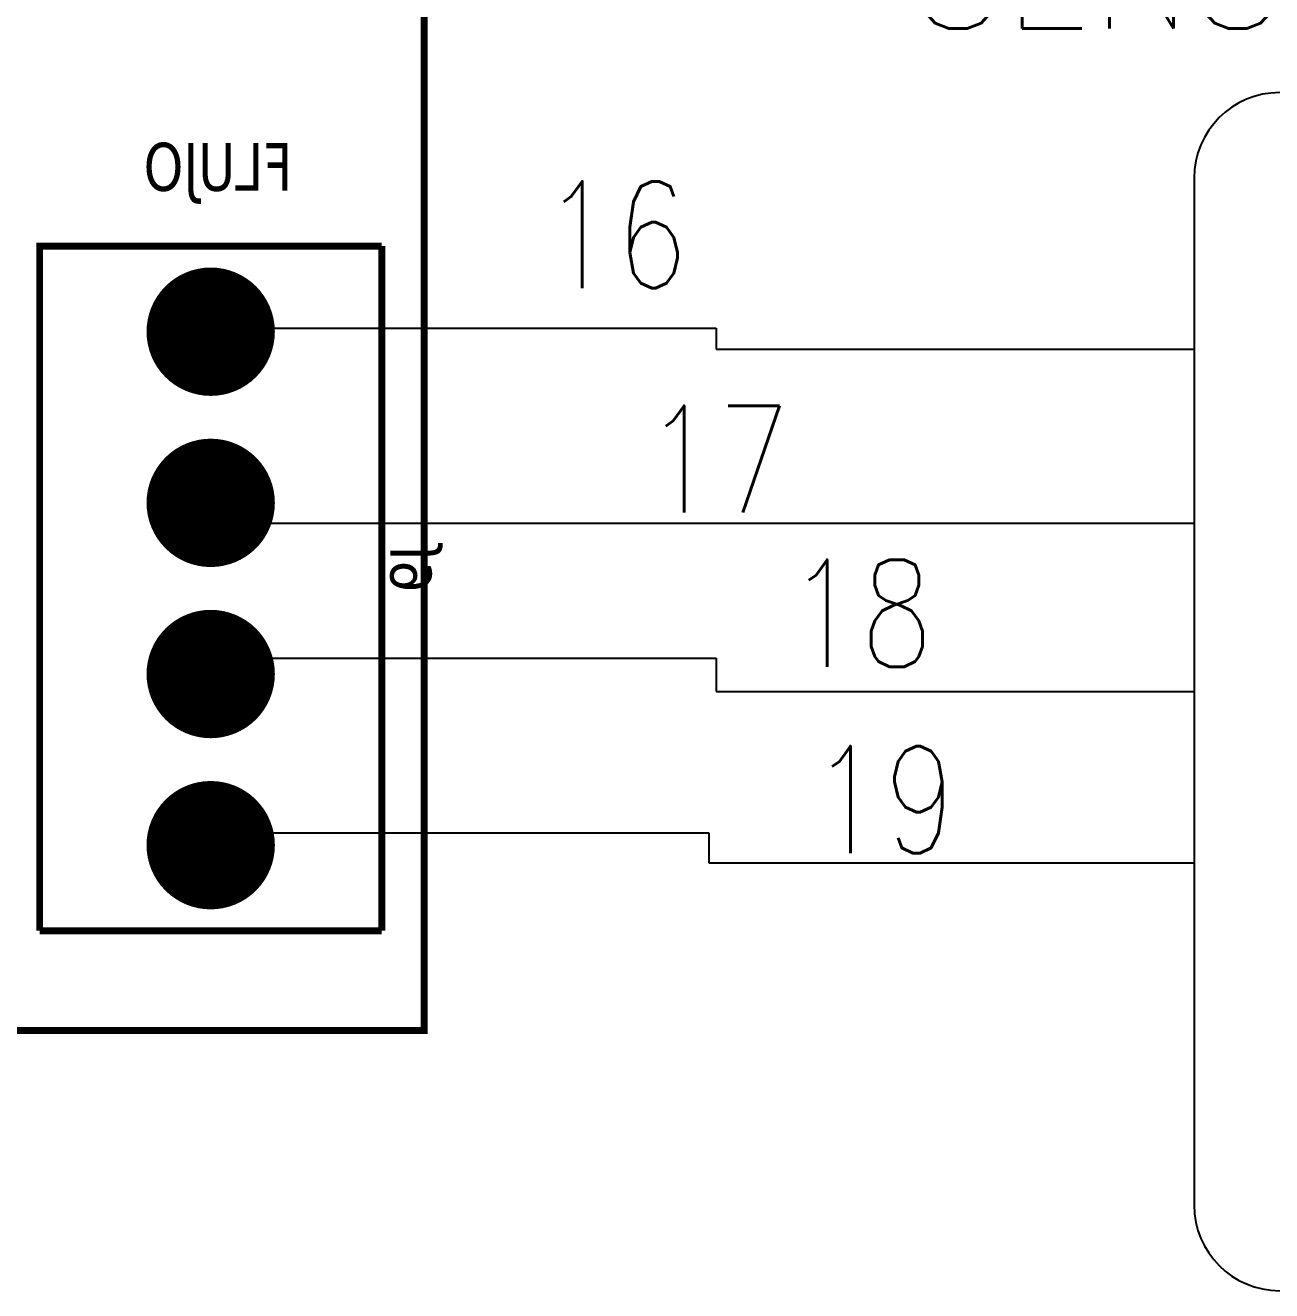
# Model space of a CAD drawing. Header units: millimetres. Extents: x 123.5 to 144.3, y 105.4 to 121.6.
# Drawn here: x 137.165 to 139.351, y 111.041 to 113.259 of the extents above; entities that cross this region are included whole.
import ezdxf
from ezdxf.enums import TextEntityAlignment as Align

# ---------------------------------------------------------------- set-up
doc = ezdxf.new("R2010")
doc.units = ezdxf.units.MM
for name, color, linetype in [('DESC', 250, 'Continuous'), ('MISC', 7, 'Continuous'), ('SYMS', 7, 'Continuous'), ('TAGS', 250, 'Continuous'), ('WIREFIXED', 7, 'Continuous'), ('WIRES', 7, 'Continuous')]:
    doc.layers.add(name, color=color, linetype=linetype)
doc.styles.get("Standard").update_dxf_attribs({"font": 'tahoma.ttf'})
doc.styles.add('WD', font='romans.shx')

# ---------------------------------------------------------------- blocks, each defined once
blk = doc.blocks.new('EPAD')
at = {"const_width": 0.5}
blk.add_lwpolyline([(-0.25, 0, 1), (0.25, 0, 1)], format="xyb", close=True, dxfattribs=at)
blk = doc.blocks.new('board')
at = {"const_width": 0.008}
for points in [[(146.7597, 112.4096), (153.281, 112.4096), (153.281, 115.9363), (146.7597, 115.9363), (146.7597, 112.4096)], [(146.7597, 112.4096), (153.281, 112.4096), (153.281, 115.9363), (146.7597, 115.9363), (146.7597, 112.4096)], [(146.7597, 112.4096), (153.281, 112.4096), (153.281, 115.9363), (146.7597, 115.9363), (146.7597, 112.4096)], [(153.2314, 113.3261), (152.8314, 113.3261), (152.8314, 112.5261)], [(153.2314, 113.3261), (152.8314, 113.3261), (152.8314, 112.5261)], [(153.2314, 113.3261), (152.8314, 113.3261), (152.8314, 112.5261)], [(153.2314, 112.5261), (153.2314, 113.3261)], [(153.2314, 112.5261), (153.2314, 113.3261)], [(153.2314, 112.5261), (153.2314, 113.3261)], [(153.2314, 112.5261), (152.8314, 112.5261)], [(153.2314, 112.5261), (152.8314, 112.5261)], [(153.2314, 112.5261), (152.8314, 112.5261)]]:
    blk.add_lwpolyline(points, dxfattribs=at)
at = {"xscale": 0.15, "yscale": 0.15}
for p in [(153.0314, 113.2261), (153.0314, 113.0261), (153.0314, 112.8261), (153.0314, 112.6261)]:
    blk.add_blockref('EPAD', p, dxfattribs=at)
at = {"text_generation_flag": 2, "width": 0.892857}
blk.add_text('FLUJO', height=0.056, dxfattribs=at).set_placement((153.1268, 113.3908))
blk.add_text('FLUJO', height=0.056, dxfattribs=at).set_placement((153.1268, 113.3908))
blk.add_text('FLUJO', height=0.056, dxfattribs=at).set_placement((153.1268, 113.3908))
at = {"text_generation_flag": 2, "width": 1.041667}
blk.add_text('J9', height=0.048, rotation=90, dxfattribs=at).set_placement((153.2894, 112.9761))
blk.add_text('J9', height=0.048, rotation=90, dxfattribs=at).set_placement((153.2894, 112.9761))
blk.add_text('J9', height=0.048, rotation=90, dxfattribs=at).set_placement((153.2894, 112.9761))
blk = doc.blocks.new('HCN1_1PJ_919E')
at = {"layer": 'SYMS'}
blk.add_line((-0.3, 0.2), (-0.3, -1), dxfattribs=at)
for centre, start, end in [((-0.2, 0.2), 90, 180), ((-0.2, -1), 180, 270)]:
    blk.add_arc(centre, 0.1, start, end, dxfattribs=at)
at = {"layer": 'DESC', "style": 'WD', "flags": 1}
blk.add_attdef('WD_JUMPERS', (0, 0), '', height=0.01, dxfattribs=at)
at = {"layer": 'SYMS', "style": 'WD', "width": 0.7}
for tag, p in [('INST', (-0.0062, 1.2498)), ('LOC', (-0.0062, 1.0802)), ('DESC1', (0, 0.9062)), ('DESC2', (0, 0.725)), ('DESC3', (0, 0.55))]:
    blk.add_attdef(tag, text='', height=0.125, dxfattribs=at).set_placement(p, align=Align.CENTER)
at = {"layer": 'SYMS', "style": 'WD'}
blk.add_attdef('TAG1', text='', height=0.125, dxfattribs=at).set_placement((0, 0.375), align=Align.CENTER)
at = {"layer": 'SYMS', "style": 'WD', "width": 0.8}
blk.add_attdef('XREF', (1, 0.375), '', height=0.125, dxfattribs=at)
at = {"layer": 'SYMS', "linetype": 'Continuous', "style": 'WD', "flags": 8}
for tag, p in [('TERMDESC01P', (-0.4, 0.05)), ('TERMDESC02P', (-0.4, -0.15)), ('TERMDESC03P', (-0.4, -0.35)), ('TERMDESC04P', (-0.4, -0.55)), ('TERMDESC05P', (-0.4, -0.75))]:
    blk.add_attdef(tag, text='', height=0.1, dxfattribs=at).set_placement(p, align=Align.RIGHT)
for tag, p in [('TERMDESC01J', (0.4, 0.05)), ('TERMDESC02J', (0.4, -0.15)), ('TERMDESC03J', (0.4, -0.35)), ('TERMDESC04J', (0.4, -0.55)), ('TERMDESC05J', (0.4, -0.75))]:
    blk.add_attdef(tag, p, '', height=0.1, dxfattribs=at)
at = {"layer": 'SYMS', "style": 'WD'}
for tag, p, flags in [('ACE_FLAG', (0.0484, 0.1343), 9), ('WDBLKNAM', (0.175, 0.125), 9), ('FAMILY', (0.0484, 0.1211), 9), ('GENDER', (0.1093, 0.0795), 9), ('X4TERM01P', (-0.3, 0), 1), ('X1TERM01J', (0.3, 0), 1), ('X4TERM02P', (-0.3, -0.2), 1), ('X1TERM02J', (0.3, -0.2), 1), ('X4TERM03P', (-0.3, -0.4), 1), ('X1TERM03J', (0.3, -0.4), 1), ('X4TERM04P', (-0.3, -0.6), 1), ('X1TERM04J', (0.3, -0.6), 1), ('X4TERM05P', (-0.3, -0.8), 1), ('X1TERM05J', (0.3, -0.8), 1), ('X8LINK', (0, -1.175), 1)]:
    blk.add_attdef(tag, p, '', height=0.01, dxfattribs=dict(at, flags=flags))
at = {"layer": 'SYMS', "linetype": 'Continuous', "style": 'WD', "flags": 9}
for tag, p in [('CAT', (0.0525, 0.0979)), ('ASSYCODE', (0.0458, 0.0647)), ('MFG', (0.0505, 0.0785))]:
    blk.add_attdef(tag, text='', height=0.01, dxfattribs=at).set_placement(p, align=Align.CENTER)
at = {"layer": 'SYMS', "linetype": 'Continuous', "style": 'WD'}
for tag, flags, p in [('TERM01P', 8, (-0.15, 0)), ('TERM01J', 9, (0.15, 0)), ('TERM02P', 8, (-0.15, -0.2)), ('TERM02J', 9, (0.15, -0.2)), ('TERM03P', 8, (-0.15, -0.4)), ('TERM03J', 9, (0.15, -0.4)), ('TERM04P', 8, (-0.15, -0.6)), ('TERM04J', 9, (0.15, -0.6)), ('TERM05P', 8, (-0.15, -0.8)), ('TERM05J', 9, (0.15, -0.8))]:
    blk.add_attdef(tag, text='', height=0.1, dxfattribs=dict(at, flags=flags)).set_placement(p, align=Align.MIDDLE_CENTER)
at = {"layer": 'SYMS', "color": 7, "style": 'WD'}
for tag, p in [('X4_TINY_DOT_DONT_REMOVE_01P', (-0.3, 0)), ('X1_TINY_DOT_DONT_REMOVE_01J', (0.3, 0)), ('X4_TINY_DOT_DONT_REMOVE_02P', (-0.3, -0.2)), ('X1_TINY_DOT_DONT_REMOVE_02J', (0.3, -0.2)), ('X4_TINY_DOT_DONT_REMOVE_03P', (-0.3, -0.4)), ('X1_TINY_DOT_DONT_REMOVE_03J', (0.3, -0.4)), ('X4_TINY_DOT_DONT_REMOVE_04P', (-0.3, -0.6)), ('X1_TINY_DOT_DONT_REMOVE_04J', (0.3, -0.6)), ('X4_TINY_DOT_DONT_REMOVE_05P', (-0.3, -0.8)), ('X1_TINY_DOT_DONT_REMOVE_05J', (0.3, -0.8))]:
    blk.add_attdef(tag, p, '', height=0.0001, dxfattribs=at)
at = {"layer": 'SYMS', "linetype": 'Continuous', "style": 'WD', "flags": 8}
for tag, p in [('X4WIRE01P', (-0.4, -0.05)), ('X4WIRE02P', (-0.4, -0.25)), ('X4WIRE03P', (-0.4, -0.45)), ('X4WIRE04P', (-0.4, -0.65)), ('X4WIRE05P', (-0.4, -0.85))]:
    blk.add_attdef(tag, text='', height=0.1, dxfattribs=at).set_placement(p, align=Align.TOP_RIGHT)
for tag, p in [('X1WIRE01J', (0.4, -0.05)), ('X1WIRE02J', (0.4, -0.25)), ('X1WIRE03J', (0.4, -0.45)), ('X1WIRE04J', (0.4, -0.65)), ('X1WIRE05J', (0.4, -0.85))]:
    blk.add_attdef(tag, text='', height=0.1, dxfattribs=at).set_placement(p, align=Align.TOP_LEFT)
blk = doc.blocks.new('WD_WNH')
at = {"linetype": 'Continuous', "style": 'WD', "width": 0.8}
blk.add_attdef('WIRENO', text='', height=0.125, dxfattribs=at).set_placement((0, 0.0625), align=Align.CENTER)
at = {"style": 'WD', "flags": 1}
for tag, p in [('W01USER', (0, 0.0781)), ('W02USER', (0, 0.0703)), ('W03USER', (0, 0.0625)), ('W04USER', (0, 0.0547)), ('W05USER', (0, 0.0469)), ('W06USER', (0, 0.0391)), ('W07USER', (0, 0.0312)), ('W08USER', (0, 0.0234)), ('W09USER', (0, 0.0156)), ('W10USER', (0, 0.0078))]:
    blk.add_attdef(tag, text='', height=0.005, dxfattribs=at).set_placement(p, align=Align.CENTER)

msp = doc.modelspace()

# ---------------------------------------------------------------- linework, layer by layer
at = {"layer": 'WIRES'}
for p, q in [((137.539, 112.7279), (138.3768, 112.7279)), ((138.3768, 112.7279), (138.3768, 112.6906)), ((138.3768, 112.6906), (139.2146, 112.6906)), ((137.5039, 112.3861), (139.2146, 112.3861)), ((137.539, 112.1495), (138.3768, 112.1495)), ((138.3768, 112.1495), (138.3768, 112.0906)), ((138.3768, 112.0906), (139.2146, 112.0906)), ((137.5127, 111.8428), (138.3636, 111.8428)), ((138.3636, 111.8428), (138.3636, 111.7906)), ((138.3636, 111.7906), (139.2146, 111.7906))]:
    msp.add_line(p, q, dxfattribs=at)

# ---------------------------------------------------------------- block references
at = {"layer": 'DESC', "xscale": 1.5, "yscale": 1.5, "zscale": 1.5}
msp.add_blockref('board', (-92.0567, -57.1177), dxfattribs=at)
at = {"layer": 'DESC'}
ref = msp.add_blockref('HCN1_1PJ_919E', (139.6646, 112.6906), dxfattribs=dict(at, xscale=1.5, yscale=1.5, zscale=1.5))
ref.add_attrib('TAG1', 'SENSOR FLUJO', dxfattribs={"layer": 'TAGS', "height": 0.1875, "style": 'WD'}).set_placement((139.6646, 113.2531), align=Align.CENTER)
ref.add_attrib('X4_TINY_DOT_DONT_REMOVE_01P', '.', (139.2146, 112.6906), dxfattribs={"layer": 'MISC', "color": 7, "height": 0.00015, "style": 'WD'})
ref.add_attrib('X4_TINY_DOT_DONT_REMOVE_02P', '.', (139.2146, 112.3906), dxfattribs={"layer": 'MISC', "color": 7, "height": 0.00015, "style": 'WD'})
ref.add_attrib('X4_TINY_DOT_DONT_REMOVE_03P', '.', (139.2146, 112.0906), dxfattribs={"layer": 'MISC', "color": 7, "height": 0.00015, "style": 'WD'})
ref.add_attrib('X4_TINY_DOT_DONT_REMOVE_04P', '.', (139.2146, 111.7906), dxfattribs={"layer": 'MISC', "color": 7, "height": 0.00015, "style": 'WD'})
ref.add_attrib('X4_TINY_DOT_DONT_REMOVE_05P', '.', (139.2146, 111.4906), dxfattribs={"layer": 'MISC', "color": 7, "height": 0.00015, "style": 'WD'})
at = {"layer": 'WIREFIXED'}
ref = msp.add_blockref('WD_WNH', (138.1998, 112.7038), dxfattribs=dict(at, xscale=1.5, yscale=1.5, zscale=1.5))
ref.add_attrib('WIRENOF', '16', dxfattribs={"linetype": 'Continuous', "height": 0.1875, "style": 'WD', "width": 0.8}).set_placement((138.1998, 112.7975), align=Align.CENTER)
ref = msp.add_blockref('WD_WNH', (138.3781, 112.3106), dxfattribs=dict(at, xscale=1.5, yscale=1.5, zscale=1.5))
ref.add_attrib('WIRENOF', '17', dxfattribs={"linetype": 'Continuous', "height": 0.1875, "style": 'WD', "width": 0.8}).set_placement((138.3781, 112.4043), align=Align.CENTER)
ref = msp.add_blockref('WD_WNH', (138.629, 112.0405), dxfattribs=dict(at, xscale=1.5, yscale=1.5, zscale=1.5))
ref.add_attrib('WIRENOF', '18', dxfattribs={"linetype": 'Continuous', "height": 0.1875, "style": 'WD', "width": 0.8}).set_placement((138.629, 112.1342), align=Align.CENTER)
ref = msp.add_blockref('WD_WNH', (138.6697, 111.7138), dxfattribs=dict(at, xscale=1.5, yscale=1.5, zscale=1.5))
ref.add_attrib('WIRENOF', '19', dxfattribs={"linetype": 'Continuous', "height": 0.1875, "style": 'WD', "width": 0.8}).set_placement((138.6697, 111.8076), align=Align.CENTER)

doc.saveas('drawing.dxf')
